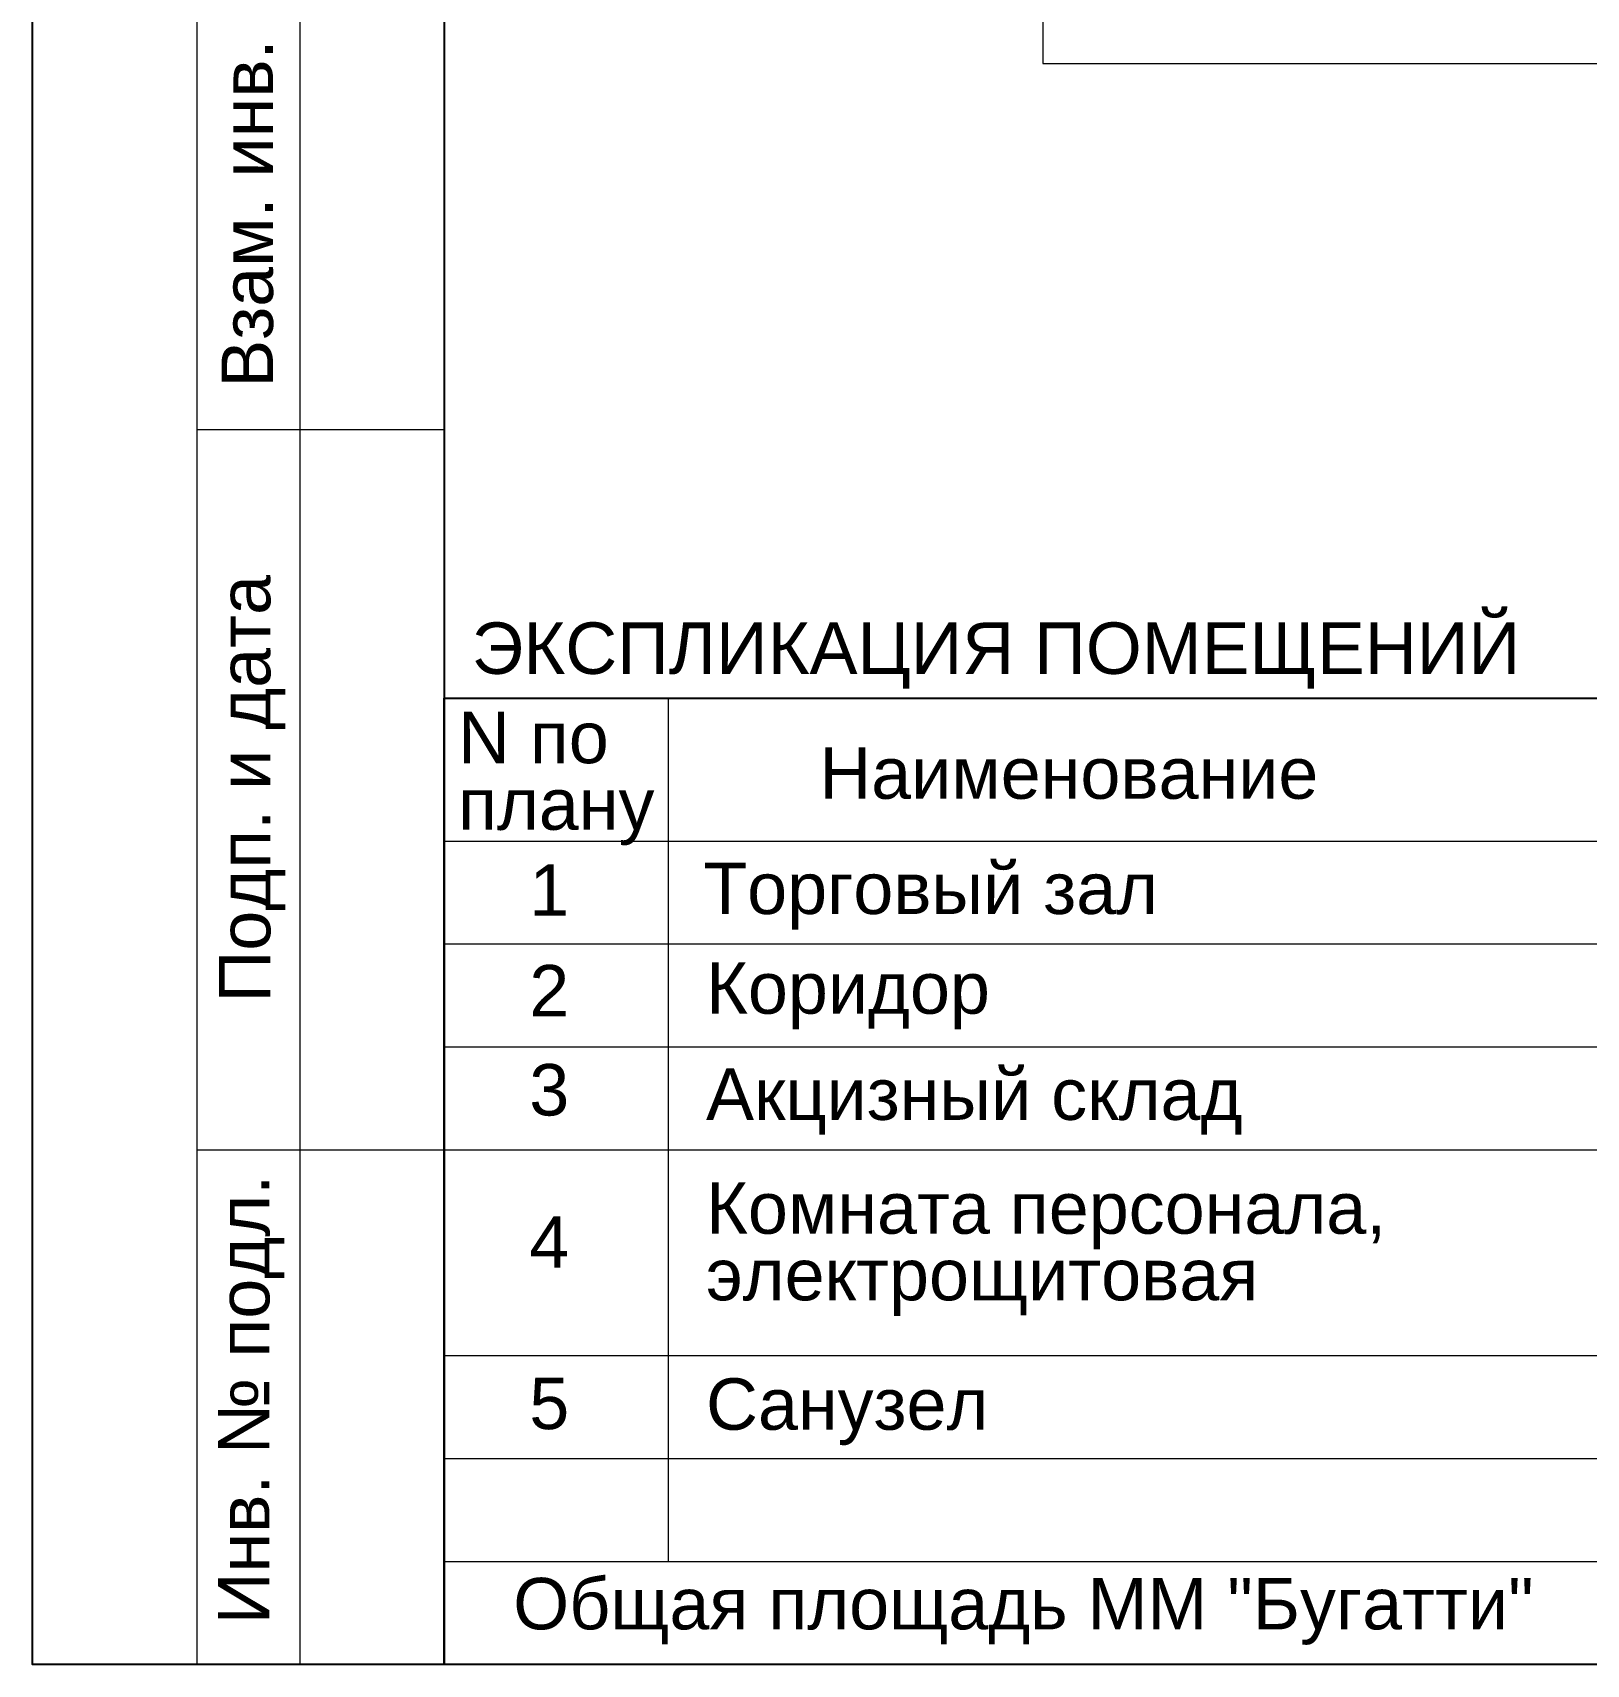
# Model space of a CAD drawing. Header units: metres. Extents: x 0 to 28.5, y 0 to 40.3.
# Drawn here: x 0 to 7.55, y 0.5 to 8.43 of the extents above; entities that cross this region are included whole.
import ezdxf
from ezdxf.enums import TextEntityAlignment as Align

# ---------------------------------------------------------------- set-up
doc = ezdxf.new("R2010")
doc.units = ezdxf.units.M
doc.header["$MEASUREMENT"] = 0
doc.layers.add('YOLO_STAMP', color=1, linetype='Continuous')
doc.layers.add('YOLO_TABLE', color=1, linetype='Continuous')
doc.styles.add('Style-Arial', font='arial.ttf')

msp = doc.modelspace()

# ---------------------------------------------------------------- linework, layer by layer
at = {"color": 7, "linetype": 'Continuous', "lineweight": 13}
for p, q in [((4.90794243, 21.6077528), (4.90794243, 8.2777528)), ((2.00000067, 15.4999811), (2.00000067, 0.4999811)), ((1.30000067, 0.4999811), (1.30000067, 8.9999811)), ((4.90794243, 8.2777528), (15.73794243, 8.2777528)), ((0.80000067, 6.4999811), (2.00000067, 6.4999811)), ((2.00000067, 5.19362862), (2.00000067, 0.4999811)), ((2.00000067, 5.19362862), (10.00000067, 5.19362862)), ((3.08720656, 5.19362862), (3.08720656, 0.9999811)), ((2.00000067, 4.4999811), (10.00000067, 4.4999811)), ((0.80000067, 2.9999811), (2.00000067, 2.9999811)), ((2.00000067, 0.9999811), (10.00000067, 0.9999811)), ((1.56106662, 0.4999811), (28.50000067, 0.4999811)), ((2.00000067, 0.4999811), (10.00000067, 0.4999811))]:
    msp.add_line(p, q, dxfattribs=at)
at = {"color": 7, "linetype": 'Continuous', "lineweight": 0}
for p, q in [((2.00000067, 3.9999811), (10.00000067, 3.9999811)), ((2.00000067, 3.4999811), (10.00000067, 3.4999811)), ((2.00000067, 2.9999811), (10.00000067, 2.9999811)), ((2.00000067, 1.9999811), (10.00000067, 1.9999811)), ((2.00000067, 1.4999811), (10.00000067, 1.4999811))]:
    msp.add_line(p, q, dxfattribs=at)
at = {"color": 7, "linetype": 'Continuous', "lineweight": 13, "flags": 128}
msp.add_lwpolyline([(2.00000067, 0.4999811), (0.80000067, 0.4999811), (0.80000067, 8.9999811)], dxfattribs=at)
at = {"layer": 'YOLO_STAMP'}
msp.add_lwpolyline([(0.00000067, 15.4999811), (2.00000067, 15.4999811), (2.00000067, 0.4999811), (0.00000067, 0.4999811)], close=True, dxfattribs=at)
at = {"layer": 'YOLO_TABLE'}
msp.add_lwpolyline([(2.00000067, 5.19362862), (10.00000067, 5.19362862), (10.00000067, 0.4999811), (2.00000067, 0.4999811)], close=True, dxfattribs=at)

# ---------------------------------------------------------------- texts
at = {"color": 7, "linetype": 'Continuous', "lineweight": 0, "style": 'Style-Arial'}
for s, p in [('Взам. инв. №', (1.04267961, 7.7843413)), ('Подп. и дата', (1.02979318, 4.7545476)), ('Инв. № подл.', (1.02532855, 1.7866298))]:
    msp.add_text(s, height=0.25002, rotation=90, dxfattribs=at).set_placement(p, align=Align.MIDDLE_CENTER)
at = {"color": 7, "lineweight": 13, "style": 'Style-Arial'}
msp.add_text('ЭКСПЛИКАЦИЯ ПОМЕЩЕНИЙ ', height=0.25, dxfattribs=at).set_placement((4.72845125, 5.43719482), align=Align.MIDDLE_CENTER)
at = {"color": 7, "linetype": 'Continuous', "lineweight": 0, "style": 'Style-Arial'}
for s, p in [('1', (2.50988477, 4.38688868)), ('2', (2.50988477, 3.89787899)), ('3', (2.50988477, 3.41674885)), ('4', (2.50988477, 2.67655893)), ('5', (2.50988477, 1.89288482))]:
    msp.add_text(s, height=0.25, dxfattribs=at).set_placement(p, align=Align.TOP_CENTER)
for s, p in [('Торговый зал', (3.25804564, 4.39556087)), ('Коридор', (3.27166163, 3.91129204)), ('Акцизный склад', (3.27166163, 3.39523903)), ('Санузел', (3.27166163, 1.88981755))]:
    msp.add_text(s, height=0.25, dxfattribs=at).set_placement(p, align=Align.TOP_LEFT)
at = {"color": 7, "linetype": 'Continuous', "lineweight": 13, "style": 'Style-Arial'}
msp.add_text('Общая площадь ММ "Бугатти"', height=0.25, dxfattribs=at).set_placement((2.33477628, 0.92007668), align=Align.TOP_LEFT)
at = {"color": 7, "linetype": 'Continuous', "lineweight": 13, "char_height": 0.25, "attachment_point": 4, "style": 'Style-Arial'}
for s, insert, line_spacing_factor in [('N по \\Pплану', (2.06644263, 4.80386339), 0.776524), ('Наименование', (3.82178308, 4.82866527), 0.6)]:
    msp.add_mtext(s, dxfattribs=dict(at, insert=insert, line_spacing_factor=line_spacing_factor))
at = {"color": 7, "linetype": 'Continuous', "lineweight": 0, "insert": (3.27166163, 2.84232508), "char_height": 0.25, "attachment_point": 1, "line_spacing_factor": 0.776524, "style": 'Style-Arial'}
msp.add_mtext('Комната персонала,\\Pэлектрощитовая', dxfattribs=at)

doc.saveas('drawing.dxf')
